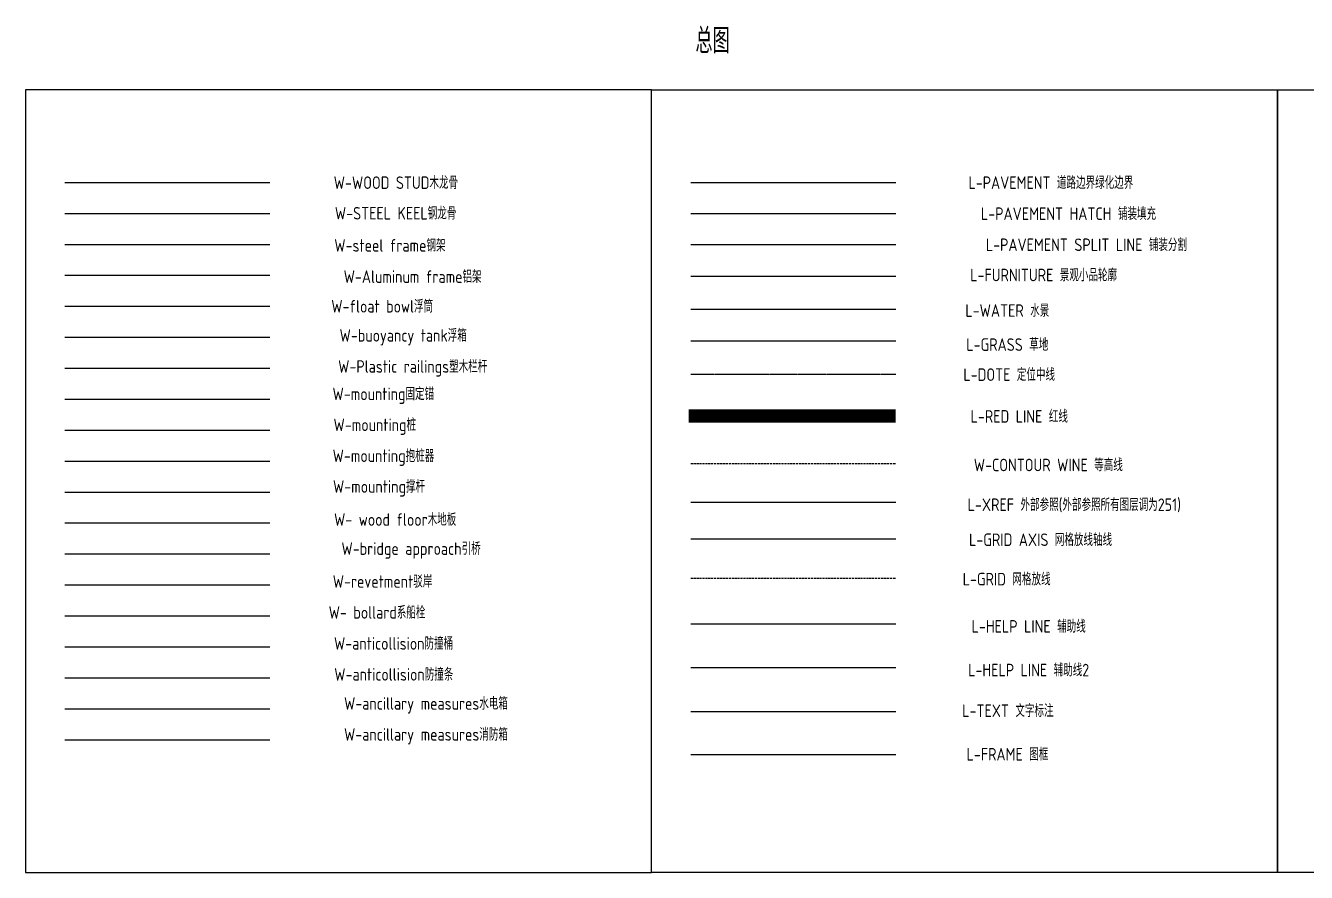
# Model space of a CAD drawing. Extents: x -16492 to 345596, y -4133 to 400729.
# Drawn here: x 39369 to 192483, y 299473 to 400670 of the extents above; entities that cross this region are included whole.
import ezdxf
from ezdxf.enums import TextEntityAlignment as Align

# ---------------------------------------------------------------- set-up
doc = ezdxf.new("R2010")
doc.units = 0
doc.header["$LTSCALE"] = 10
doc.header["$MEASUREMENT"] = 0
for name, pattern in [('-6_350_HOLE$0$DASH', [0.35, 0.25, -0.1]), ('ACAD_ISO10W100', [18, 12, -3, 0, -3]), ('ACAD_ISO12W100', [22, 12, -3, 0.5, -3, 0.5, -3]), ('DASH', [0.35, 0.25, -0.1]), ('DOTE', [2.42, 2, -0.2, 0.02, -0.2])]:
    doc.linetypes.add(name, pattern=pattern)
for name, color, linetype in [('L-CONTOUR_LINE等高线', 252, 'DASH'), ('L-DIMLINEAR标注', 3, 'Continuous'), ('L-DOTE定位中线', 1, 'DOTE'), ('L-FRAME图框', 3, 'Continuous'), ('L-FURNITURE景观小品轮廓', 6, 'Continuous'), ('L-GRASS草地', 252, 'Continuous'), ('L-GRID_AXIS网格放线轴线', 1, 'Continuous'), ('L-GRID网格放线', 252, '-6_350_HOLE$0$DASH'), ('L-HELP_LINE辅助线1', 4, 'Continuous'), ('L-HELP_LINE辅助线2', 94, 'Continuous'), ('L-PAVEMENT_HATCH铺装填充', 251, 'Continuous'), ('L-PAVEMENT_SPLIT_LINE铺装分割', 23, 'Continuous'), ('L-PAVEMENT道路边界绿化边界', 2, 'Continuous'), ('L-RED_LINE红线', 1, 'ACAD_ISO12W100'), ('L-TEXT文字标注', 7, 'Continuous'), ('L-WATER水景', 5, 'Continuous'), ('L-XREF外部参照', 251, 'Continuous'), ('W- bollard系船栓', 4, 'Continuous'), ('W-_ANTICOLLISION防撞措施', 6, 'Continuous'), ('W-ALUMINUM_FRAME铝架', 30, 'Continuous'), ('W-ancillary measures附属措施', 1, 'Continuous'), ('W-bridge approach引桥', 4, 'Continuous'), ('W-FLOAT_BOWL浮筒', 253, 'Continuous'), ('W-MOUNTING固定方式', 5, 'Continuous'), ('W-PLASTIC_RAILINGS塑木栏杆', 6, 'Continuous'), ('W-REVETMENT驳岸', 251, 'Continuous'), ('W-STEEL_FRAME钢架', 3, 'Continuous'), ('W-STEEL_KEEL钢龙骨', 5, 'Continuous'), ('W-WOOD_FLOOR木地板', 30, 'Continuous'), ('W-WOOD_STUD木龙骨', 25, 'Continuous')]:
    doc.layers.add(name, color=color, linetype=linetype)
doc.styles.get("Standard").update_dxf_attribs({"font": 'gbenor.shx', "bigfont": 'gbcbig.shx'})

msp = doc.modelspace()

# ---------------------------------------------------------------- linework, layer by layer
at = {"layer": 'L-CONTOUR_LINE等高线', "ltscale": 100}
msp.add_lwpolyline([(118881.2, 348348), (143397.5, 348348)], dxfattribs=at)
at = {"layer": 'L-DOTE定位中线', "ltscale": 10}
msp.add_lwpolyline([(118881.2, 359013.4), (143397.5, 359013.4)], dxfattribs=at)
at = {"layer": 'L-FRAME图框', "color": 3}
for points in [[(114200.9, 392995.8), (39369, 392995.8), (39369, 299473.1), (114200.9, 299473.1)], [(114200.9, 392995.8), (189032.9, 392995.8), (189032.9, 299473.1), (114200.9, 299473.1)], [(189032.9, 392995.8), (259062.9, 392995.8), (259062.9, 299473.1), (189032.9, 299473.1)]]:
    msp.add_lwpolyline(points, close=True, dxfattribs=at)
at = {"layer": 'L-FRAME图框'}
msp.add_lwpolyline([(118881.2, 313574.3), (143397.5, 313574.3)], dxfattribs=at)
at = {"layer": 'L-FURNITURE景观小品轮廓'}
msp.add_lwpolyline([(118881.2, 370732.6), (143397.5, 370732.6)], dxfattribs=at)
at = {"layer": 'L-GRASS草地'}
msp.add_lwpolyline([(118881.2, 363006.7), (143397.5, 363006.7)], dxfattribs=at)
at = {"layer": 'L-GRID_AXIS网格放线轴线'}
msp.add_lwpolyline([(118881.2, 339348.7), (143397.5, 339348.7)], dxfattribs=at)
at = {"layer": 'L-GRID网格放线', "ltscale": 100}
msp.add_lwpolyline([(118881.2, 334641.9), (143397.5, 334641.9)], dxfattribs=at)
at = {"layer": 'L-HELP_LINE辅助线1'}
msp.add_lwpolyline([(118881.2, 329178.7), (143397.5, 329178.7)], dxfattribs=at)
at = {"layer": 'L-HELP_LINE辅助线2'}
msp.add_lwpolyline([(118881.2, 323956.6), (143397.5, 323956.6)], dxfattribs=at)
at = {"layer": 'L-PAVEMENT_HATCH铺装填充'}
msp.add_lwpolyline([(118881.2, 378220.3), (143397.5, 378220.3)], dxfattribs=at)
at = {"layer": 'L-PAVEMENT_SPLIT_LINE铺装分割'}
msp.add_lwpolyline([(118881.2, 374509.8), (143397.5, 374509.8)], dxfattribs=at)
at = {"layer": 'L-PAVEMENT道路边界绿化边界'}
msp.add_lwpolyline([(118881.2, 381930.8), (143397.5, 381930.8)], dxfattribs=at)
at = {"layer": 'L-RED_LINE红线', "linetype": 'ACAD_ISO10W100', "const_width": 1600}
msp.add_lwpolyline([(118655.5, 354017.4), (143397.5, 354017.4)], dxfattribs=at)
at = {"layer": 'L-TEXT文字标注'}
msp.add_lwpolyline([(118881.2, 318681.5), (143397.5, 318681.5)], dxfattribs=at)
at = {"layer": 'L-WATER水景'}
msp.add_lwpolyline([(118881.2, 366795.7), (143397.5, 366795.7)], dxfattribs=at)
at = {"layer": 'L-XREF外部参照'}
msp.add_lwpolyline([(118881.2, 343715.4), (143397.5, 343712.4)], dxfattribs=at)
at = {"layer": 'W- bollard系船栓'}
msp.add_lwpolyline([(44049.2, 330130.8), (68565.5, 330130.8)], dxfattribs=at)
at = {"layer": 'W-_ANTICOLLISION防撞措施'}
for points in [[(44049.2, 326430.8), (68565.5, 326430.8)], [(44049.2, 322730.8), (68565.5, 322730.8)]]:
    msp.add_lwpolyline(points, dxfattribs=at)
at = {"layer": 'W-ALUMINUM_FRAME铝架', "color": 4}
msp.add_lwpolyline([(44049.2, 370830.8), (68565.5, 370830.8)], dxfattribs=at)
at = {"layer": 'W-ancillary measures附属措施'}
for points in [[(44049.2, 319030.8), (68565.5, 319030.8)], [(44049.2, 315330.8), (68565.5, 315330.8)]]:
    msp.add_lwpolyline(points, dxfattribs=at)
at = {"layer": 'W-bridge approach引桥'}
msp.add_lwpolyline([(44049.2, 337530.8), (68565.5, 337530.8)], dxfattribs=at)
at = {"layer": 'W-FLOAT_BOWL浮筒'}
for points in [[(44049.2, 367130.8), (68565.5, 367130.8)], [(44049.2, 363430.8), (68565.5, 363430.8)]]:
    msp.add_lwpolyline(points, dxfattribs=at)
at = {"layer": 'W-MOUNTING固定方式'}
for points in [[(44049.2, 356030.8), (68565.5, 356030.8)], [(44049.2, 352330.8), (68565.5, 352330.8)], [(44049.2, 348630.8), (68565.5, 348630.8)], [(44049.2, 344930.8), (68565.5, 344930.8)]]:
    msp.add_lwpolyline(points, dxfattribs=at)
at = {"layer": 'W-PLASTIC_RAILINGS塑木栏杆'}
msp.add_lwpolyline([(44049.2, 359730.8), (68565.5, 359730.8)], dxfattribs=at)
at = {"layer": 'W-REVETMENT驳岸'}
msp.add_lwpolyline([(44049.2, 333830.8), (68565.5, 333830.8)], dxfattribs=at)
at = {"layer": 'W-STEEL_FRAME钢架'}
msp.add_lwpolyline([(44049.2, 374530.8), (68565.5, 374530.8)], dxfattribs=at)
at = {"layer": 'W-STEEL_KEEL钢龙骨', "color": 5}
msp.add_lwpolyline([(44049.2, 378230.8), (68565.5, 378230.8)], dxfattribs=at)
at = {"layer": 'W-WOOD_FLOOR木地板'}
msp.add_lwpolyline([(44049.2, 341230.8), (68565.5, 341230.8)], dxfattribs=at)
at = {"layer": 'W-WOOD_STUD木龙骨'}
msp.add_lwpolyline([(44049.2, 381930.8), (68565.5, 381930.8)], dxfattribs=at)

# ---------------------------------------------------------------- texts
at = {"layer": 'L-CONTOUR_LINE等高线', "ltscale": 3, "width": 0.95}
msp.add_text('W-CONTOUR WINE 等高线', height=1500, dxfattribs=at).set_placement((161626.4, 348244.1), align=Align.MIDDLE)
at = {"layer": 'L-DIMLINEAR标注', "width": 0.95}
msp.add_text('L-FRAME 图框', height=1500, dxfattribs=at).set_placement((156746.7, 313666.3), align=Align.MIDDLE)
at = {"layer": 'L-DOTE定位中线', "linetype": 'DOTE', "ltscale": 3, "width": 0.95}
msp.add_text('L-DOTE 定位中线', height=1500, dxfattribs=at).set_placement((156954, 359044.3), align=Align.MIDDLE)
at = {"layer": 'L-FURNITURE景观小品轮廓', "width": 0.95}
msp.add_text('L-FURNITURE 景观小品轮廓', height=1500, dxfattribs=at).set_placement((161070.9, 370945.5), align=Align.MIDDLE)
at = {"layer": 'L-GRASS草地', "width": 0.95}
msp.add_text('L-GRASS 草地', height=1500, dxfattribs=at).set_placement((156730.9, 362624.6), align=Align.MIDDLE)
at = {"layer": 'L-GRID_AXIS网格放线轴线', "width": 0.95}
msp.add_text('L-GRID AXIS 网格放线轴线', height=1500, dxfattribs=at).set_placement((160705.6, 339305.2), align=Align.MIDDLE)
at = {"layer": 'L-GRID网格放线', "ltscale": 10, "width": 0.95}
msp.add_text('L-GRID 网格放线', height=1500, dxfattribs=at).set_placement((156648.6, 334598.5), align=Align.MIDDLE)
at = {"layer": 'L-HELP_LINE辅助线1', "width": 0.95}
msp.add_text('L-HELP LINE 辅助线', height=1500, dxfattribs=at).set_placement((159285.3, 328952.4), align=Align.MIDDLE)
at = {"layer": 'L-HELP_LINE辅助线2', "width": 0.95}
msp.add_text('L-HELP LINE 辅助线2', height=1500, dxfattribs=at).set_placement((159285.3, 323730.3), align=Align.MIDDLE)
at = {"layer": 'L-PAVEMENT_HATCH铺装填充', "width": 0.95}
msp.add_text('L-PAVEMENT HATCH 铺装填充', height=1500, dxfattribs=at).set_placement((164045, 378268.3), align=Align.MIDDLE)
at = {"layer": 'L-PAVEMENT_SPLIT_LINE铺装分割', "width": 0.95}
msp.add_text('L-PAVEMENT SPLIT LINE 铺装分割', height=1500, dxfattribs=at).set_placement((166185, 374557.8), align=Align.MIDDLE)
at = {"layer": 'L-PAVEMENT道路边界绿化边界', "width": 0.95}
msp.add_text('L-PAVEMENT 道路边界绿化边界', height=1500, dxfattribs=at).set_placement((161936.1, 381978.8), align=Align.MIDDLE)
at = {"layer": 'L-RED_LINE红线', "linetype": 'ACAD_ISO10W100', "width": 0.95}
msp.add_text('L-RED LINE 红线', height=1500, dxfattribs=at).set_placement((158155.9, 354048.2), align=Align.MIDDLE)
at = {"layer": 'L-TEXT文字标注', "width": 0.95}
for s, height, p in [('总图', 3000, (121496.3, 399016.1)), ('L-TEXT 文字标注', 1500, (156800, 318875.2))]:
    msp.add_text(s, height=height, dxfattribs=at).set_placement(p, align=Align.MIDDLE)
at = {"layer": 'L-WATER水景', "width": 0.95}
msp.add_text('L-WATER 水景', height=1500, dxfattribs=at).set_placement((156730.9, 366691.8), align=Align.MIDDLE)
at = {"layer": 'L-XREF外部参照', "width": 0.95}
msp.add_text('L-XREF 外部参照(外部参照所有图层调为251)', height=1500, dxfattribs=at).set_placement((164740.2, 343420.6), align=Align.MIDDLE)
at = {"layer": 'W- bollard系船栓', "width": 0.95}
msp.add_text('W- bollard系船栓', height=1500, dxfattribs=at).set_placement((81380.6, 330617.6), align=Align.MIDDLE)
at = {"layer": 'W-_ANTICOLLISION防撞措施', "width": 0.95}
for s, p in [('W-anticollision防撞桶', (83353.4, 326917.6)), ('W-anticollision防撞条', (83384.9, 323217.6))]:
    msp.add_text(s, height=1500, dxfattribs=at).set_placement(p, align=Align.MIDDLE)
at = {"layer": 'W-ALUMINUM_FRAME铝架', "color": 4, "width": 0.95}
msp.add_text('W-Aluminum frame铝架', height=1500, dxfattribs=at).set_placement((85634.2, 370744.3), align=Align.MIDDLE)
at = {"layer": 'W-ancillary measures附属措施', "width": 0.95}
for s, p in [('W-ancillary measures水电箱', (87229.1, 319517.6)), ('W-ancillary measures消防箱', (87229.1, 315817.6))]:
    msp.add_text(s, height=1500, dxfattribs=at).set_placement(p, align=Align.MIDDLE)
at = {"layer": 'W-bridge approach引桥', "width": 0.95}
msp.add_text('W-bridge approach引桥', height=1500, dxfattribs=at).set_placement((85444.8, 338017.6), align=Align.MIDDLE)
at = {"layer": 'W-FLOAT_BOWL浮筒', "width": 0.95}
for s, p in [('W-float bowl浮筒', (81996, 367207.1)), ('W-buoyancy tank浮箱', (84506.7, 363507.1))]:
    msp.add_text(s, height=1500, dxfattribs=at).set_placement(p, align=Align.MIDDLE)
at = {"layer": 'W-MOUNTING固定方式', "width": 0.95}
for s, p in [('W-mounting固定锚', (82129.5, 356517.6)), ('W-mounting桩', (81107.9, 352817.6)), ('W-mounting抱桩器', (82145.2, 349117.6)), ('W-mounting撑杆', (81618.7, 345440.4))]:
    msp.add_text(s, height=1500, dxfattribs=at).set_placement(p, align=Align.MIDDLE)
at = {"layer": 'W-PLASTIC_RAILINGS塑木栏杆', "width": 0.95}
msp.add_text('W-Plastic railings塑木栏杆', height=1500, dxfattribs=at).set_placement((85641.7, 359786.7), align=Align.MIDDLE)
at = {"layer": 'W-REVETMENT驳岸', "width": 0.95}
msp.add_text('W-revetment驳岸', height=1500, dxfattribs=at).set_placement((82036.2, 334317.6), align=Align.MIDDLE)
at = {"layer": 'W-STEEL_FRAME钢架', "width": 0.95}
msp.add_text('W-steel frame钢架', height=1500, dxfattribs=at).set_placement((82920, 374480.2), align=Align.MIDDLE)
at = {"layer": 'W-STEEL_KEEL钢龙骨', "color": 5, "width": 0.95}
msp.add_text('W-STEEL KEEL钢龙骨', height=1500, dxfattribs=at).set_placement((83598.5, 378324.2), align=Align.MIDDLE)
at = {"layer": 'W-WOOD_FLOOR木地板', "width": 0.95}
msp.add_text('W- wood floor木地板', height=1500, dxfattribs=at).set_placement((83544.1, 341717.6), align=Align.MIDDLE)
at = {"layer": 'W-WOOD_STUD木龙骨', "width": 0.95}
msp.add_text('W-WOOD STUD木龙骨', height=1500, dxfattribs=at).set_placement((83632.5, 381978.8), align=Align.MIDDLE)

doc.saveas('drawing.dxf')
